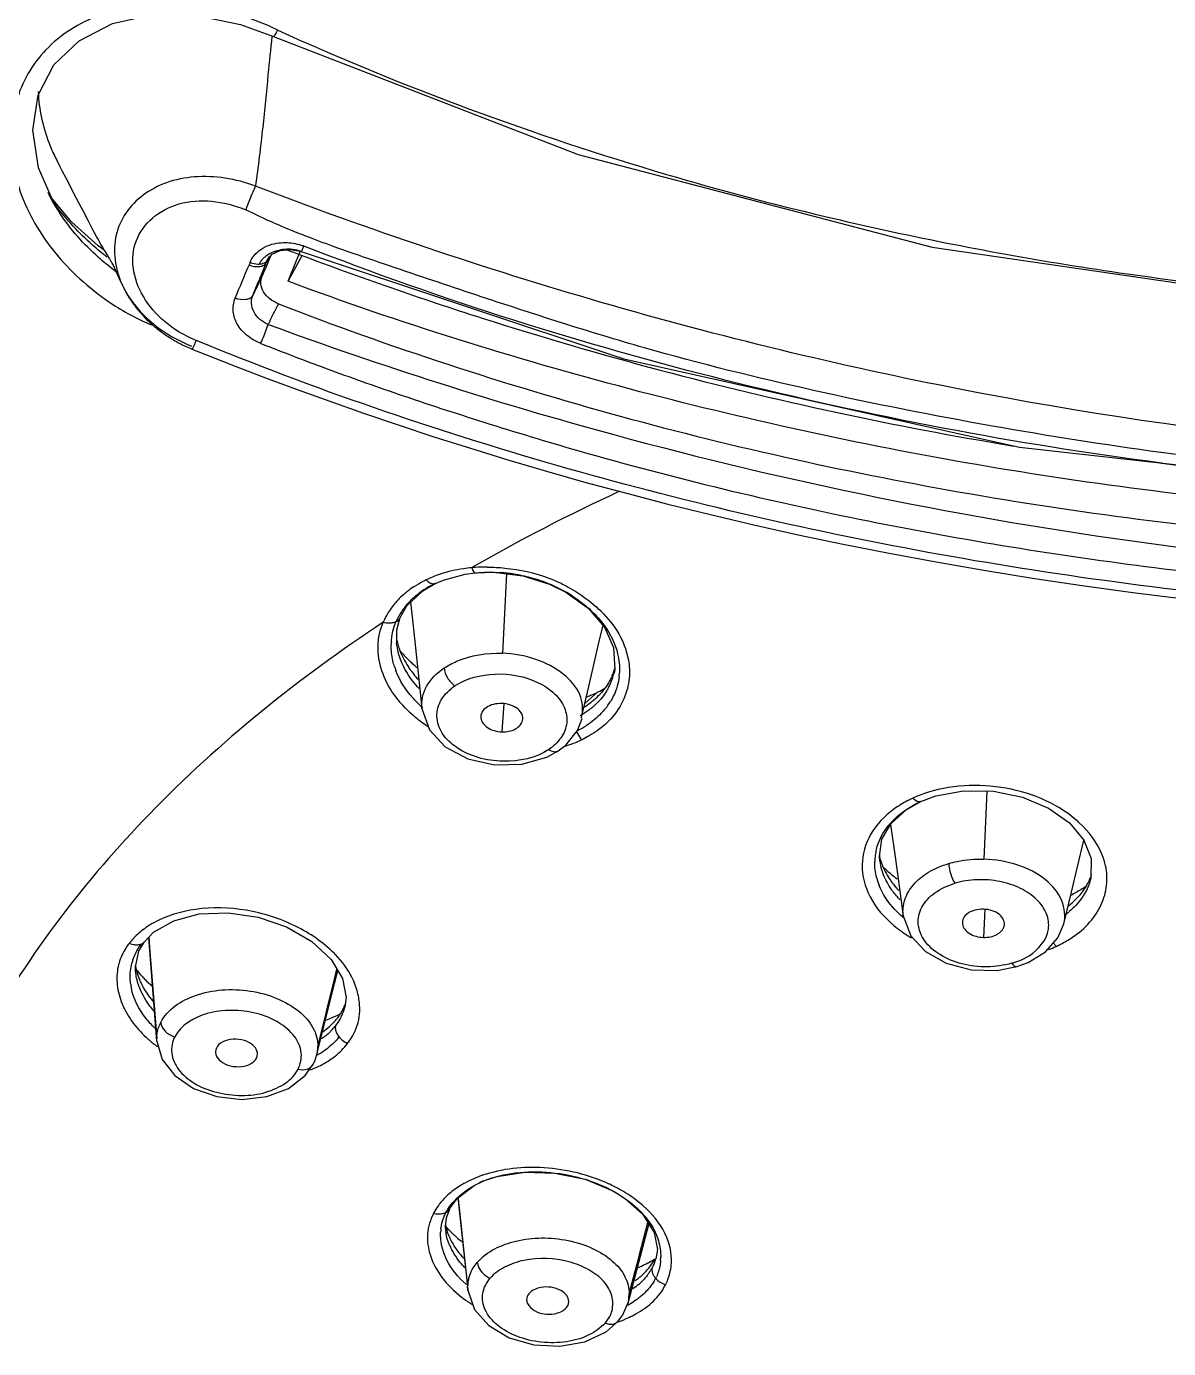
# Model space of a CAD drawing. Extents: x 0 to 1693, y 0 to 1240.
# Drawn here: x 761.15 to 782.82, y 610.95 to 636.05 of the extents above; entities that cross this region are included whole.
import ezdxf

# ---------------------------------------------------------------- set-up
doc = ezdxf.new("R2010")
doc.units = 0
doc.header["$LTSCALE"] = 40
doc.header["$MEASUREMENT"] = 0
doc.layers.add('DEF_LAYER_ASSEM_MEMBER', color=7, linetype='CONTINUOUS')

msp = doc.modelspace()

# ---------------------------------------------------------------- linework, layer by layer
at = {"layer": 'DEF_LAYER_ASSEM_MEMBER', "color": 7, "linetype": 'Continuous'}
for p, q in [((765.842, 635.853), (765.842, 635.854)), ((765.842, 635.853), (771.622, 633.613)), ((761.671, 633.627), (761.686, 633.594)), ((761.689, 632.657), (761.38, 633.36)), ((761.686, 633.594), (761.703, 633.559)), ((761.788, 633.388), (761.833, 633.299)), ((761.833, 633.299), (761.899, 633.17)), ((761.899, 633.17), (762.099, 632.786)), ((761.578, 632.86), (761.562, 632.892)), ((761.604, 632.81), (761.578, 632.86)), ((762.006, 632.34), (761.589, 632.839)), ((761.629, 632.763), (761.604, 632.81)), ((762.315, 632.367), (762.372, 632.256)), ((762.372, 632.256), (762.414, 632.177)), ((762.414, 632.177), (762.461, 632.091)), ((765.738, 631.638), (765.817, 631.725)), ((765.738, 631.637), (765.738, 631.638)), ((765.817, 631.725), (765.966, 631.793)), ((765.966, 631.793), (766.144, 631.815)), ((766.118, 631.21), (766.386, 631.7)), ((766.118, 631.21), (766.279, 631.602)), ((766.279, 631.602), (766.328, 631.722)), ((766.328, 631.722), (766.352, 631.778)), ((766.366, 631.772), (766.366, 631.772)), ((762.824, 631.456), (762.834, 631.435)), ((762.834, 631.435), (762.856, 631.391)), ((762.856, 631.391), (762.877, 631.345)), ((762.959, 631.165), (762.982, 631.116)), ((762.964, 631.155), (762.973, 631.135)), ((769.479, 625.65), (769.673, 625.676)), ((769.672, 625.676), (770.031, 625.686)), ((770.031, 625.686), (770.572, 625.618)), ((770.572, 625.618), (771.1, 625.453)), ((768.373, 625.051), (768.676, 625.337)), ((768.676, 625.337), (768.908, 625.471)), ((768.908, 625.471), (768.908, 625.471)), ((771.093, 625.455), (771.1, 625.453)), ((771.093, 625.455), (771.388, 625.311)), ((768.443, 625.117), (768.478, 624.784)), ((771.388, 625.311), (771.813, 625.005)), ((768.181, 624.593), (768.243, 624.828)), ((768.243, 624.827), (768.373, 625.051)), ((768.243, 624.827), (768.243, 624.828)), ((768.179, 624.342), (768.181, 624.593)), ((768.478, 624.784), (768.566, 623.957)), ((772.295, 624.256), (772.315, 623.84)), ((768.566, 623.957), (768.658, 623.099)), ((772.315, 623.84), (772.302, 623.773)), ((772.302, 623.774), (772.299, 623.759)), ((771.687, 622.928), (771.823, 623.518)), ((771.608, 622.684), (771.697, 622.913)), ((771.684, 622.916), (771.687, 622.928)), ((771.029, 622.18), (771.242, 622.297)), ((771.242, 622.297), (771.242, 622.297)), ((777.848, 621.181), (778.122, 621.336)), ((778.123, 621.336), (778.122, 621.336)), ((777.549, 620.899), (777.641, 620.244)), ((780.976, 619.593), (781.22, 620.601)), ((777.346, 620.203), (777.338, 620.291)), ((777.347, 620.203), (777.346, 620.208)), ((777.641, 620.244), (777.792, 619.163)), ((781.357, 620.257), (781.349, 619.877)), ((781.349, 619.877), (781.348, 619.874)), ((780.837, 619.014), (780.976, 619.593)), ((763.39, 618.675), (763.565, 618.853)), ((763.287, 618.502), (763.39, 618.674)), ((763.627, 616.785), (763.472, 618.758)), ((763.221, 618.189), (763.287, 618.502)), ((763.224, 618.116), (763.221, 618.189)), ((763.224, 618.116), (763.224, 618.126)), ((767, 617.878), (767.062, 618.124)), ((779.575, 618.131), (779.946, 618.202)), ((766.664, 616.532), (767, 617.878)), ((767.221, 617.615), (767.196, 617.433)), ((764.739, 616.584), (764.74, 616.57)), ((765.531, 616.504), (765.537, 616.545)), ((766.595, 616.348), (766.595, 616.348)), ((769.832, 614.137), (769.845, 614.142)), ((769.341, 613.813), (769.522, 612.13)), ((772.266, 613.952), (772.373, 613.891)), ((772.373, 613.891), (772.387, 613.883)), ((772.386, 613.882), (772.5, 613.808)), ((769.121, 613.435), (769.184, 613.606)), ((769.104, 613.264), (769.121, 613.435)), ((772.57, 611.815), (772.97, 613.334)), ((769.108, 613.202), (769.104, 613.264)), ((769.108, 613.202), (769.108, 613.202)), ((769.522, 612.13), (769.528, 612.069)), ((769.529, 612.06), (769.528, 612.069)), ((770.644, 611.882), (770.646, 611.863)), ((771.437, 611.803), (771.443, 611.845)), ((772.151, 611.271), (772.378, 611.471)), ((772.378, 611.471), (772.378, 611.471))]:
    msp.add_line(p, q, dxfattribs=at)
at = {"layer": 'DEF_LAYER_ASSEM_MEMBER', "color": 9, "linetype": 'Continuous'}
for p, q in [((765.731, 631.621), (765.74, 631.64)), ((765.731, 631.621), (765.738, 631.637)), ((765.748, 631.648), (765.764, 631.681)), ((766.367, 631.772), (766.366, 631.772)), ((765.397, 631.568), (765.376, 631.518)), ((769.615, 625.781), (769.603, 625.774)), ((769.672, 625.676), (769.673, 625.676)), ((770.264, 625.657), (770.185, 624.15)), ((768.908, 625.471), (768.897, 625.467)), ((771.749, 623.198), (771.878, 623.31)), ((771.878, 623.31), (771.997, 623.415)), ((770.209, 623.193), (770.173, 622.659)), ((778.122, 621.336), (778.119, 621.334)), ((779.376, 621.535), (779.321, 620.242)), ((779.341, 619.29), (779.312, 618.758)), ((763.475, 618.761), (763.481, 618.682)), ((763.481, 618.682), (763.49, 618.565)), ((763.49, 618.565), (763.625, 616.839)), ((766.979, 617.883), (767.045, 618.151)), ((766.887, 617.509), (766.979, 617.883)), ((766.783, 617.089), (766.832, 617.289)), ((766.832, 617.289), (766.868, 617.434)), ((766.868, 617.434), (766.887, 617.509)), ((767.198, 617.441), (767.196, 617.433)), ((766.684, 616.689), (766.783, 617.089)), ((763.627, 616.79), (763.625, 616.839)), ((769.345, 613.816), (769.354, 613.728)), ((769.183, 613.605), (769.184, 613.606)), ((769.354, 613.728), (769.365, 613.624)), ((769.365, 613.624), (769.525, 612.13)), ((772.788, 612.739), (772.947, 613.345)), ((772.947, 613.345), (772.952, 613.367)), ((772.705, 612.423), (772.784, 612.723)), ((772.784, 612.723), (772.788, 612.739)), ((773.103, 612.676), (773.097, 612.658)), ((772.592, 611.991), (772.705, 612.423)), ((769.528, 612.069), (769.525, 612.13)), ((772.574, 611.828), (772.592, 611.991))]:
    msp.add_line(p, q, dxfattribs=at)
at = {"layer": 'DEF_LAYER_ASSEM_MEMBER', "color": 7, "linetype": 'Continuous'}
for points in [[(761.38, 633.36), (761.271, 634.075), (761.372, 634.741), (761.675, 635.316), (762.154, 635.775), (762.783, 636.101), (763.528, 636.265), (764.352, 636.259), (765.215, 636.086), (765.842, 635.854)], [(761.658, 633.654), (761.659, 633.653), (761.671, 633.627)], [(771.622, 633.613), (778.342, 631.858), (785.5, 630.812)], [(761.703, 633.559), (761.711, 633.541), (761.72, 633.523), (761.788, 633.388)], [(761.696, 632.648), (761.677, 632.68), (761.654, 632.719), (761.629, 632.763)], [(761.702, 632.638), (761.705, 632.633), (761.696, 632.648)], [(762.099, 632.786), (762.226, 632.538), (762.315, 632.367)], [(762.625, 631.803), (762.512, 631.883), (762.006, 632.34)], [(762.461, 632.091), (762.485, 632.046), (762.511, 632), (762.538, 631.952), (762.566, 631.904), (762.594, 631.855), (762.622, 631.809), (762.648, 631.766), (762.712, 631.663)], [(762.712, 631.663), (762.724, 631.643), (762.733, 631.628), (762.74, 631.616), (762.748, 631.602), (762.757, 631.587), (762.766, 631.57), (762.776, 631.552), (762.786, 631.533), (762.796, 631.514), (762.805, 631.495), (762.815, 631.476), (762.824, 631.456)], [(766.144, 631.815), (766.322, 631.788), (766.366, 631.772)], [(766.366, 631.773), (772.486, 629.736), (779.996, 628.06), (788.266, 627.14)], [(762.877, 631.345), (762.94, 631.208), (762.959, 631.165)], [(762.979, 631.122), (762.986, 631.108), (762.992, 631.094), (763, 631.079), (763.007, 631.064), (763.015, 631.049), (763.023, 631.034), (763.031, 631.019), (763.039, 631.004), (763.048, 630.988), (763.057, 630.972)], [(763.057, 630.972), (763.066, 630.955), (763.076, 630.939), (763.087, 630.922), (763.097, 630.904), (763.108, 630.887), (763.12, 630.869), (763.132, 630.851), (763.145, 630.832)], [(763.145, 630.832), (763.158, 630.813), (763.171, 630.794), (763.185, 630.774), (763.2, 630.755), (763.215, 630.735), (763.23, 630.715), (763.246, 630.695), (763.262, 630.676), (763.278, 630.656), (763.295, 630.636), (763.312, 630.616), (763.329, 630.597), (763.347, 630.577), (763.365, 630.558), (763.383, 630.538), (763.402, 630.519), (763.421, 630.5), (763.44, 630.481), (763.46, 630.462), (763.48, 630.443), (763.5, 630.424), (763.52, 630.406), (763.541, 630.387), (763.562, 630.369), (763.584, 630.351), (763.605, 630.333), (763.627, 630.315), (763.65, 630.297), (763.672, 630.279), (763.695, 630.262), (763.719, 630.244), (763.742, 630.227), (763.766, 630.21), (763.791, 630.193), (763.815, 630.177), (763.84, 630.16), (763.865, 630.144), (763.891, 630.128), (763.917, 630.112), (763.943, 630.096), (763.97, 630.081), (763.997, 630.065)], [(763.997, 630.065), (764.024, 630.05), (764.052, 630.035), (764.08, 630.021)], [(764.08, 630.021), (764.109, 630.006), (764.138, 629.992), (764.167, 629.978), (764.196, 629.965), (764.226, 629.952), (764.257, 629.939), (764.287, 629.926), (764.294, 629.923)], [(764.294, 629.923), (764.571, 629.813), (765.116, 629.599), (765.689, 629.379), (766.287, 629.157), (766.907, 628.932), (767.548, 628.707), (768.207, 628.483), (768.883, 628.26), (769.577, 628.04), (770.29, 627.821), (771.021, 627.606), (771.77, 627.393), (772.539, 627.185), (773.326, 626.98), (774.131, 626.781), (774.953, 626.587), (775.794, 626.4), (776.651, 626.22), (777.525, 626.047), (778.415, 625.882), (779.321, 625.724), (780.244, 625.575), (781.185, 625.435), (782.145, 625.304), (783.123, 625.182)], [(768.908, 625.471), (769.085, 625.546), (769.479, 625.65)], [(771.813, 625.005), (772.124, 624.646), (772.295, 624.256)], [(771.823, 623.518), (772.017, 624.349), (772.096, 624.684)], [(768.658, 623.099), (768.802, 622.695), (769.101, 622.376), (769.529, 622.146), (770.032, 622.031), (770.551, 622.043), (771.029, 622.18)], [(771.242, 622.297), (771.386, 622.408), (771.608, 622.684)], [(778.123, 621.336), (778.407, 621.442), (778.935, 621.541), (779.502, 621.533), (780.056, 621.418), (780.549, 621.209), (780.944, 620.93), (781.219, 620.602), (781.357, 620.257)], [(777.338, 620.291), (777.387, 620.619), (777.56, 620.919), (777.848, 621.181)], [(763.565, 618.853), (763.947, 619.073), (764.433, 619.202), (764.982, 619.225), (765.548, 619.141), (766.088, 618.955), (766.568, 618.677), (766.932, 618.34), (767.151, 617.975), (767.221, 617.615)], [(777.792, 619.163), (777.934, 618.787), (778.213, 618.487), (778.605, 618.265), (779.077, 618.142), (779.575, 618.131)], [(779.946, 618.202), (780.158, 618.28), (780.49, 618.483), (780.725, 618.75), (780.837, 619.015)], [(763.627, 616.785), (763.728, 616.442), (763.969, 616.133), (764.324, 615.892), (764.763, 615.738), (765.242, 615.683), (765.716, 615.737), (766.128, 615.892)], [(766.128, 615.892), (766.444, 616.134), (766.595, 616.348)], [(766.595, 616.348), (766.624, 616.409), (766.664, 616.532)], [(769.845, 614.142), (770.084, 614.222), (770.608, 614.302), (771.181, 614.284), (771.753, 614.166), (772.266, 613.952)], [(769.183, 613.605), (769.323, 613.799), (769.649, 614.046), (769.833, 614.136)], [(772.5, 613.808), (772.852, 613.498), (773.065, 613.153), (773.125, 612.835), (773.097, 612.658)], [(769.529, 612.06), (769.653, 611.696), (769.924, 611.389), (770.311, 611.159), (770.778, 611.024), (771.275, 610.997), (771.75, 611.082), (772.151, 611.271)], [(772.378, 611.471), (772.467, 611.591), (772.571, 611.828)]]:
    msp.add_lwpolyline(points, dxfattribs=at)
at = {"layer": 'DEF_LAYER_ASSEM_MEMBER', "color": 9, "linetype": 'Continuous'}
for centre, radius, start, end in [((763.268, 630.484), 6.1, 64.2245, 64.4635), ((765.373, 635.404), 4.583, 215.1822, 216.638), ((765.452, 635.462), 4.68, 216.6339, 216.9126), ((766.07, 630.957), 0.984, 69.266, 70.4423), ((765.98, 631.302), 0.478, 129.6866, 136.1956), ((766.002, 631.276), 0.512, 127.8006, 129.736), ((748.773, 639.992), 18.914, 333.5592, 333.8251), ((517.26, 734.695), 268.714, 337.2748, 337.42048), ((656.997, 676.622), 117.678, 337.3583, 337.49018), ((683.237, 665.677), 89.247, 337.09463, 337.35786), ((765.39, 634.73), 4.736, 235.6373, 236.0973), ((765.295, 634.582), 4.56, 236.0607, 247.1407), ((765.29, 632.338), 2.432, 247.2252, 247.7887), ((792.457, 702.24), 75.119, 262.53274, 263.15317), ((787.586, 594.43), 36.137, 114.8408, 119.8233), ((769.713, 623.505), 2.258, 112.2739, 115.6134), ((769.75, 623.412), 2.359, 108.4143, 112.2671), ((769.874, 622.293), 3.491, 93.3667, 94.4482), ((769.877, 622.233), 3.551, 89.6926, 93.3596), ((769.499, 623.886), 1.821, 123.0815, 127.8302), ((769.578, 623.99), 1.625, 124.703, 127.4594), ((769.653, 623.878), 1.76, 117.8694, 124.6445), ((769.721, 623.753), 1.902, 115.693, 117.9241), ((769.181, 624.21), 1.363, 147.204, 157.2121), ((769.218, 624.186), 1.408, 141.8993, 147.1939), ((769.275, 624.272), 1.208, 151.7061, 156.9836), ((769.331, 624.24), 1.271, 141.6463, 151.64), ((770.286, 623.151), 2.521, 45.4127, 48.2378), ((769.304, 624.293), 1.229, 176.7099, 178.8609), ((769.484, 624.319), 1.412, 197.3247, 200.5277), ((770.154, 624.807), 2.248, 227.6106, 228.7532), ((770.213, 624.965), 2.633, 229.0233, 230.46), ((770.253, 625.014), 2.696, 230.4716, 236.637), ((770.509, 623.155), 0.998, 303.7063, 310.3415), ((779.019, 619.091), 2.534, 111.6793, 114.3662), ((778.618, 619.978), 1.427, 136.2021, 140.1693), ((779.692, 619.374), 2.122, 47.3096, 49.4093), ((778.292, 620.177), 1.043, 172.3054, 178.799), ((778.274, 620.179), 1.025, 165.9392, 172.2869), ((778.442, 620.359), 1.106, 188.1246, 193.5402), ((778.496, 620.209), 1.251, 195.0558, 201.7745), ((779.046, 620.632), 1.953, 229.3917, 230.2043), ((779.937, 620.443), 1.561, 307.7316, 310.0727), ((764.21, 617.774), 1.409, 132.5178, 141.9036), ((779.112, 620.786), 2.346, 230.3364, 234.6612), ((779.245, 620.974), 2.576, 234.6717, 239.7461), ((779.632, 620.934), 2.576, 290.7804, 294.3391), ((764.111, 618.02), 0.989, 161.6167, 165.4598), ((765.499, 616.95), 2.12, 44.3294, 45.0427), ((763.898, 617.989), 1.028, 164.0895, 165.742), ((779.481, 619.58), 1.364, 285.6908, 288.3897), ((764.233, 618.016), 1.112, 187.4487, 191.3574), ((766.282, 617.671), 0.944, 334.3762, 345.3905), ((765.112, 618.579), 2.168, 225.3079, 226.0215), ((764.335, 616.819), 0.713, 152.846, 161.5225), ((766.152, 617.761), 1.102, 316.695, 322.2725), ((766.231, 617.7), 1.003, 322.2631, 330.5056), ((766.267, 617.678), 0.961, 330.5642, 334.3725), ((765.073, 618.637), 2.423, 227.1658, 231.9312), ((765.189, 618.782), 2.608, 231.8914, 233.487), ((765.889, 617.928), 1.608, 299.214, 302.9962), ((765.836, 618.103), 1.988, 293.6549, 297.7386), ((765.744, 618.311), 2.215, 291.0107, 293.6831), ((770.466, 612.271), 2.076, 113.4408, 118.5654), ((770.556, 612.064), 2.303, 109.2892, 113.4499), ((770.599, 611.946), 2.428, 109.0074, 109.3232), ((770.954, 611.355), 2.997, 60.6256, 65.2548), ((770.999, 611.436), 2.904, 60.2945, 60.6052), ((769.866, 613.015), 1.11, 145.0209, 152.8721), ((769.939, 612.964), 1.199, 140.2865, 145.0445), ((769.96, 613.096), 0.954, 152.6886, 153.5483), ((768.984, 613.855), 0.35, 252.2267, 266.3614), ((769.922, 613.115), 0.911, 173.0565, 176.9936), ((772.237, 612.909), 0.896, 332.4369, 341.3646), ((772.265, 612.899), 0.867, 341.4178, 343.8754), ((770.166, 612.128), 0.641, 165.4373, 179.8233), ((772.106, 612.988), 1.049, 321.7551, 325.3529), ((772.172, 612.943), 0.97, 325.3208, 332.4204), ((772.227, 612.733), 0.974, 329.0235, 332.6765), ((772.337, 612.637), 1.055, 332.4743, 333.4277), ((770.95, 613.907), 2.505, 232.058, 236.4465), ((771.042, 614.043), 2.67, 236.4138, 237.7047), ((771.539, 613.743), 2.435, 290.4279, 295.3567), ((771.655, 613.5), 2.166, 295.3519, 299.4001)]:
    msp.add_arc(centre, radius, start, end, dxfattribs=at)
at = {"layer": 'DEF_LAYER_ASSEM_MEMBER', "color": 7, "linetype": 'Continuous'}
for centre, radius, start, end in [((764.816, 634.497), 3.629, 210.4675, 213.3686), ((803.638, 615.647), 41.113, 157.0336, 157.3144), ((758.75, 634.508), 7.554, 337.2498, 337.528), ((794.997, 708.126), 81.609, 249.25737, 249.44508), ((765.709, 635.266), 4.812, 233.0726, 233.9959), ((779.736, 625.637), 15.207, 157.3124, 158.0966), ((771.95, 628.98), 6.756, 157.3006, 157.4619), ((769.92, 622.634), 3.055, 80.9693, 85.726), ((769.913, 622.584), 3.105, 74.9408, 80.9848), ((769.952, 622.721), 2.963, 67.3555, 74.9875), ((770.037, 622.928), 2.74, 57.5441, 67.1674), ((770.365, 623.365), 2.191, 43.4801, 48.3617), ((769.478, 624.688), 1.331, 192.701, 194.7349), ((770.136, 625.821), 2.495, 221.1904, 227.0102), ((770.27, 625.96), 2.689, 226.9496, 227.9395), ((770.329, 626.027), 2.778, 227.9475, 230.6342), ((771.222, 624.185), 1.144, 335.5941, 343.6298), ((771.218, 624.02), 1.111, 332.0643, 346.4215), ((771.242, 623.838), 1.165, 353.6354, 356.4145), ((771.229, 623.839), 1.178, 356.4108, 357.085), ((770.92, 625.631), 2.464, 290.561, 293.0117), ((770.972, 625.509), 2.332, 293.0054, 296.0661), ((771.004, 624.344), 1.416, 310.2417, 316.8761), ((771.015, 625.422), 2.234, 296.0628, 299.928), ((770.913, 624.457), 1.561, 302.1243, 307.375), ((770.956, 624.4), 1.49, 307.3976, 310.2732), ((771.127, 623.92), 1.303, 320.8142, 328.1378), ((770.808, 624.447), 1.71, 299.7684, 302.1868), ((770.791, 624.316), 1.827, 296.7319, 298.9205), ((770.819, 624.265), 1.768, 298.9151, 302.1115), ((770.843, 624.227), 1.723, 302.1217, 302.9775), ((778.486, 620.559), 1.176, 192.3057, 197.1307), ((778.944, 621.629), 2.169, 225.6113, 227.1326), ((779.039, 621.732), 2.31, 227.1628, 231.5118), ((779.142, 621.861), 2.475, 231.4879, 233.7047), ((779.846, 621.865), 2.567, 296.06, 296.8079), ((780.005, 620.535), 1.495, 308.1355, 314.9138), ((764.374, 618.414), 1.17, 189.0359, 194.4089), ((764.467, 618.439), 1.265, 194.4436, 202.3173), ((764.965, 619.493), 2.19, 218.2745, 222.3002), ((764.564, 618.478), 1.37, 202.2933, 206.7542), ((765.071, 619.588), 2.332, 222.2827, 224.6174), ((765.172, 619.689), 2.475, 224.6319, 228.3668), ((766.088, 619.228), 2.175, 293.5139, 298.7462), ((766.314, 617.825), 0.951, 335.9781, 341.0684), ((766.036, 618.058), 1.318, 304.1477, 310.8032), ((766.008, 619.409), 2.373, 290.4355, 293.5442), ((766.124, 617.954), 1.182, 310.846, 316.0269), ((766.193, 617.888), 1.086, 316.0201, 322.9174), ((770.551, 612.413), 1.867, 112.6435, 115.3682), ((770.636, 614.602), 2.025, 220.4407, 222.2173), ((770.145, 613.513), 1.065, 191.4141, 199.0982), ((770.952, 614.929), 2.48, 228.5788, 232.1371), ((771.836, 614.73), 2.421, 292.51, 294.0455), ((771.883, 614.626), 2.306, 294.0308, 297.3548), ((772.091, 613.176), 1.114, 317.3776, 324.1998), ((771.926, 614.542), 2.212, 297.3733, 298.0166), ((771.972, 614.457), 2.115, 297.9947, 301.5513), ((772.176, 613.115), 1.009, 324.1968, 332.738), ((772.214, 612.697), 0.974, 355.6289, 356.2759), ((772.202, 612.698), 0.986, 356.2784, 358.1665), ((772.188, 612.699), 1, 358.1646, 359.2532), ((772.029, 613.233), 1.198, 314.6128, 317.4202), ((772.38, 612.654), 0.802, 332.695, 335.0867)]:
    msp.add_arc(centre, radius, start, end, dxfattribs=at)
for points, start_tangent, end_tangent in [([(792.69, 649.503), (785.624, 649.229), (778.398, 648.296), (774.624, 647.542), (770.782, 646.582), (766.936, 645.403), (763.149, 643.995), (755.983, 640.491), (749.678, 636.16), (744.574, 631.118), (740.896, 625.482)], (-0.999998, 0.001796), (-0.441062, -0.897477)), ([(765.498, 633.015), (764.919, 633.167), (764.341, 633.189), (763.81, 633.079), (763.367, 632.844), (763.04, 632.505), (762.857, 632.091), (762.962, 631.159)], (-0.934065, 0.357102), (0.407799, -0.913072)), ([(762.818, 631.419), (762.519, 631.663), (761.786, 632.501)], (-0.799398, 0.600802), (-0.549889, 0.835238)), ([(766.344, 631.713), (769.799, 630.51), (773.175, 629.525), (779.884, 628.083)], (0.936337, -0.351104), (0.986571, -0.163333)), ([(762.982, 631.116), (763.2, 630.768), (764.287, 629.981)], (0.432593, -0.90159), (0.931974, -0.362525)), ([(765.935, 630.784), (765.651, 631.009), (765.602, 631.162), (765.627, 631.31)], (-0.930576, 0.366099), (0.372288, 0.928117)), ([(792.69, 626.597), (785.92, 626.877), (779.181, 627.73), (772.591, 629.168), (766.118, 631.21)], (-1, -0.000347), (-0.936581, 0.350452)), ([(765.935, 630.784), (769.147, 629.634), (772.416, 628.651), (775.73, 627.832), (779.082, 627.173), (785.86, 626.315), (792.69, 626.042)], (0.930576, -0.366099), (1, 0)), ([(739.785, 626.233), (737.82, 621.015), (737.178, 615.604), (737.382, 612.863), (737.951, 610.119), (738.896, 607.387), (740.229, 604.683), (741.944, 602.025), (744.009, 599.439), (749.045, 594.591), (755.055, 590.349), (761.755, 586.926)], (-0.455005, -0.890489), (0.920871, -0.389868)), ([(769.676, 625.676), (769.792, 625.685), (770.148, 625.68)], (0.995396, 0.095851), (0.997239, -0.074258)), ([(771.507, 625.239), (771.59, 625.184), (771.821, 625.003)], (0.84307, -0.537803), (0.746923, -0.664911)), ([(771.955, 624.873), (772.305, 624.343), (772.405, 623.779)], (0.687603, -0.726087), (-0.050859, -0.998706)), ([(768.191, 624.35), (768.223, 624.245), (768.371, 623.936)], (0.254261, -0.967136), (0.52359, -0.85197)), ([(768.371, 623.936), (768.418, 623.863), (768.583, 623.655)], (0.52359, -0.85197), (0.674455, -0.738316)), ([(772.264, 623.713), (772.219, 623.624), (772.037, 623.377)], (-0.412999, -0.910732), (-0.683013, -0.730406)), ([(772.4, 623.709), (772.295, 623.345), (772.233, 623.232)], (-0.110931, -0.993828), (-0.527045, -0.849838)), ([(772.2, 623.499), (772.147, 623.409), (771.937, 623.164)], (-0.468243, -0.8836), (-0.738797, -0.673928)), ([(770.173, 623.196), (770.014, 623.178), (769.881, 623.12), (769.797, 623.029), (769.775, 622.921)], (-0.999479, 0.032269), (0.105344, -0.994436)), ([(770.568, 622.874), (770.557, 622.989), (770.476, 623.092), (770.34, 623.166), (770.173, 623.196)], (0.220867, 0.975304), (-0.999479, 0.032269)), ([(771.937, 623.164), (771.886, 623.12), (771.719, 622.999)], (-0.738797, -0.673928), (-0.846244, -0.532796)), ([(772.136, 623.097), (772.06, 623.01), (771.781, 622.781)], (-0.631178, -0.775638), (-0.838877, -0.544322)), ([(769.775, 622.921), (769.901, 622.74), (770.027, 622.682), (770.173, 622.659)], (0.105344, -0.994436), (0.999479, -0.032269)), ([(770.173, 622.659), (770.434, 622.715), (770.568, 622.874)], (0.999479, -0.032269), (0.220867, 0.975304)), ([(777.363, 620.212), (777.397, 620.117), (777.548, 619.84)], (0.294321, -0.955707), (0.572779, -0.81971)), ([(777.548, 619.84), (777.664, 619.692), (777.708, 619.645)], (0.572779, -0.81971), (0.690707, -0.723135)), ([(781.362, 619.951), (781.27, 619.747)], (-0.316859, -0.948473), (-0.49942, -0.86636)), ([(781.28, 619.737), (781.214, 619.694), (781.004, 619.574)], (-0.821241, -0.570582), (-0.892513, -0.451021)), ([(781.27, 619.747), (781.226, 619.676), (781.06, 619.476)], (-0.49942, -0.86636), (-0.707597, -0.706616)), ([(779.312, 619.292), (779.15, 619.274), (779.016, 619.213), (778.933, 619.12), (778.914, 619.011)], (-0.999642, 0.026744), (0.138292, -0.990391)), ([(779.706, 618.973), (779.696, 619.087), (779.616, 619.19), (779.479, 619.263), (779.312, 619.292)], (0.232954, 0.972488), (-0.999642, 0.026744)), ([(778.914, 619.011), (779.043, 618.835), (779.312, 618.758)], (0.138292, -0.990391), (0.999642, -0.026744)), ([(779.312, 618.758), (779.571, 618.815), (779.706, 618.973)], (0.999642, -0.026744), (0.232954, 0.972488)), ([(763.34, 617.861), (763.387, 617.775), (763.568, 617.525)], (0.449734, -0.893163), (0.655171, -0.755481)), ([(767.06, 617.233), (767.182, 617.438)], (0.606817, 0.794842), (0.406958, 0.913447)), ([(765.387, 616.756), (765.183, 616.822), (764.966, 616.808), (764.8, 616.72), (764.739, 616.584)], (-0.868677, 0.495379), (-0.002917, -0.999996)), ([(764.739, 616.57), (764.808, 616.433), (764.973, 616.335), (765.185, 616.303), (765.384, 616.347)], (0.080278, -0.996773), (0.907279, 0.420529)), ([(765.537, 616.545), (765.498, 616.66), (765.387, 616.756)], (0.002917, 0.999996), (-0.868677, 0.495379)), ([(765.384, 616.347), (765.438, 616.378), (765.532, 616.504)], (0.907279, 0.420529), (0.243783, 0.96983)), ([(769.845, 614.142), (770.429, 614.288), (771.102, 614.294), (771.777, 614.159), (772.373, 613.891)], (0.925578, 0.378558), (0.855651, -0.517553)), ([(769.162, 613.618), (769.267, 613.751), (769.751, 614.1)], (0.550627, 0.834752), (0.903497, 0.428594)), ([(772.387, 613.883), (772.739, 613.618), (772.997, 613.318), (773.145, 613), (773.188, 612.686)], (0.852495, -0.522735), (-0.01305, -0.999915)), ([(769.113, 613.534), (769.162, 613.618)], (0.458819, 0.88853), (0.550627, 0.834752)), ([(769.311, 613.069), (769.265, 613.111), (769.136, 613.242)], (-0.749605, 0.661885), (-0.671865, 0.740674)), ([(769.139, 613.164), (769.224, 612.973)], (0.326102, -0.945335), (0.480614, -0.876932)), ([(769.224, 612.973), (769.272, 612.892), (769.453, 612.663)], (0.480614, -0.876932), (0.689874, -0.723929)), ([(773.185, 612.623), (773.176, 612.541), (773.107, 612.316)], (-0.076221, -0.997091), (-0.421321, -0.906912)), ([(772.701, 612.239), (772.87, 612.38)], (0.81762, 0.575758), (0.71174, 0.702443)), ([(770.797, 612.077), (770.685, 611.992), (770.644, 611.882)], (-0.908284, -0.418354), (-0.001702, -0.999999)), ([(771.293, 612.054), (770.914, 612.113), (770.797, 612.077)], (-0.872849, 0.48799), (-0.908284, -0.418354)), ([(771.443, 611.845), (771.404, 611.959), (771.293, 612.054)], (0.001702, 0.999999), (-0.872849, 0.48799)), ([(770.645, 611.863), (770.66, 611.81), (770.794, 611.673)], (0.108922, -0.99405), (0.872849, -0.48799)), ([(771.29, 611.65), (771.343, 611.68), (771.437, 611.803)], (0.908284, 0.418354), (0.25754, 0.966268)), ([(770.794, 611.673), (771.173, 611.614), (771.29, 611.65)], (0.872849, -0.48799), (0.908284, 0.418354))]:
    msp.add_spline(points, degree=3, dxfattribs=dict(at, start_tangent=start_tangent, end_tangent=end_tangent))
at = {"layer": 'DEF_LAYER_ASSEM_MEMBER', "color": 9, "linetype": 'Continuous'}
for points, start_tangent, end_tangent in [([(765.897, 635.989), (765.248, 636.249), (764.547, 636.421), (763.165, 636.435), (761.989, 635.983), (761.523, 635.602), (761.18, 635.145), (760.866, 634.074), (761.036, 632.905), (761.686, 631.767), (762.717, 630.82)], (-0.902313, 0.431082), (0.825483, -0.564427)), ([(765.809, 635.857), (765.736, 635.131), (765.636, 634.133), (765.498, 633.015)], (-0.099975, -0.99499), (-0.138565, -0.990353)), ([(765.92, 635.978), (765.891, 635.926), (765.867, 635.887), (765.851, 635.862), (765.842, 635.853)], (-0.489686, -0.871899), (-0.989109, 0.147184)), ([(765.92, 635.978), (773.3, 633.239)], (0.910099, -0.414392), (0.959302, -0.282382)), ([(761.728, 633.507), (761.589, 633.824), (761.382, 634.813)], (-0.446211, 0.894928), (-0.039925, 0.999203)), ([(773.3, 633.239), (776.307, 632.44), (780.885, 631.528), (785.518, 630.939)], (0.958744, -0.284271), (0.995436, -0.095436)), ([(765.498, 633.015), (765.449, 632.902), (765.317, 632.568)], (-0.398018, -0.917378), (-0.312317, -0.949978)), ([(792.69, 627.796), (778.889, 629.156), (772.061, 630.809), (765.498, 633.015)], (-1, 0), (-0.934067, 0.357098)), ([(762.678, 631.669), (762.407, 631.896), (761.709, 632.651)], (-0.786819, 0.617184), (-0.600594, 0.799554)), ([(764.348, 630.096), (763.782, 630.44), (763.372, 630.918), (763.181, 631.458), (763.238, 631.981), (763.546, 632.41), (764.047, 632.677), (764.663, 632.728), (765.317, 632.568)], (-0.92203, 0.387118), (0.927409, -0.37405)), ([(766.475, 632.058), (766.163, 632.182), (765.317, 632.568)], (-0.932808, 0.360374), (-0.887746, 0.460334)), ([(765.397, 631.568), (765.6, 631.815), (765.945, 631.938)], (0.346594, 0.938015), (0.993457, 0.114205)), ([(765.945, 631.938), (766.102, 631.943)], (0.993457, 0.114205), (0.998779, -0.049409)), ([(766.102, 631.943), (766.399, 631.885)], (0.998779, -0.049409), (0.942295, -0.334783)), ([(766.367, 631.773), (766.374, 631.78), (766.385, 631.801), (766.399, 631.834), (766.418, 631.878)], (0.999105, 0.042308), (0.391171, 0.920318)), ([(782.695, 627.758), (774.43, 629.329), (766.418, 631.878)], (-0.991519, 0.129965), (-0.930949, 0.36515)), ([(792.69, 627.31), (789.572, 627.375), (787.761, 627.469), (785.94, 627.603), (784.255, 627.767), (782.679, 627.961), (779.482, 628.461), (776.085, 629.139), (772.879, 629.946), (771.306, 630.421), (769.683, 630.95), (768.044, 631.501), (766.475, 632.058)], (-0.999973, 0.007335), (-0.932808, 0.360374)), ([(765.635, 631.632), (765.566, 631.537)], (-0.691443, -0.722431), (-0.458895, -0.888491)), ([(765.566, 631.537), (765.669, 631.562), (765.731, 631.621)], (0.999276, 0.038046), (0.452062, 0.891987)), ([(765.906, 631.787), (765.846, 631.767), (765.688, 631.68)], (-0.961087, -0.276245), (-0.790094, -0.612986)), ([(766.203, 631.813), (765.906, 631.787)], (-0.993241, 0.116071), (-0.961087, -0.276245)), ([(766.367, 631.772), (766.203, 631.813)], (-0.931831, 0.362893), (-0.993241, 0.116071)), ([(765.376, 631.518), (765.577, 631.49), (765.659, 631.516), (765.709, 631.57)], (0.932656, -0.360768), (0.44548, 0.895292)), ([(765.397, 631.568), (765.44, 631.554), (765.566, 631.537)], (0.932663, -0.360748), (0.999276, 0.038046)), ([(765.627, 631.31), (765.581, 631.217), (765.446, 630.941)], (-0.437657, -0.899142), (-0.444885, -0.895588)), ([(765.6, 630.03), (765.327, 630.19), (765.152, 630.397), (765.077, 630.634), (765.113, 630.887)], (-0.924299, 0.381668), (0.333855, 0.942624)), ([(765.446, 630.941), (765.396, 630.887), (765.314, 630.861), (765.113, 630.887)], (-0.444885, -0.895588), (-0.932559, 0.361017)), ([(765.742, 630.391), (765.579, 630.487), (765.471, 630.626), (765.422, 630.785), (765.446, 630.941)], (-0.938614, 0.344968), (0.389346, 0.921092)), ([(765.935, 630.784), (765.742, 630.391)], (-0.440601, -0.897703), (-0.3824, -0.923997)), ([(765.6, 630.03), (765.635, 630.114), (765.742, 630.391)], (0.403934, 0.914788), (0.3824, 0.923997)), ([(765.742, 630.391), (772.297, 628.3), (792.69, 625.537)], (0.938614, -0.344968), (1, -0.000008)), ([(764.371, 630.087), (764.328, 629.987), (764.303, 629.932)], (-0.402926, -0.915233), (-0.483497, -0.875346)), ([(792.69, 624.779), (789.075, 624.858), (785.453, 625.097), (781.841, 625.497), (778.258, 626.065), (771.215, 627.715), (764.371, 630.087)], (-0.999995, -0.003273), (-0.924566, 0.381022)), ([(764.303, 629.932), (764.3, 629.928), (764.294, 629.923)], (-0.483497, -0.875346), (-0.927342, 0.374214)), ([(765.6, 630.03), (766.842, 629.555), (768.207, 629.07), (769.833, 628.536), (771.635, 627.992), (777.13, 626.661), (782.56, 625.777), (785.387, 625.473), (788.253, 625.271), (790.716, 625.171), (792.69, 625.148)], (0.93001, -0.367533), (0.999999, -0.001038)), ([(769.603, 625.774), (769.447, 625.755), (769.005, 625.65)], (-0.995378, -0.096035), (-0.94871, -0.316148)), ([(769.603, 625.774), (769.636, 625.702), (769.672, 625.676)], (0.313278, -0.949662), (0.999336, 0.036433)), ([(769.896, 625.784), (770.233, 625.767), (771.063, 625.577)], (0.999986, -0.005246), (0.934469, -0.356045)), ([(771.063, 625.577), (771.138, 625.548), (771.348, 625.451)], (0.934469, -0.356045), (0.890311, -0.455353)), ([(768.382, 625.324), (768.306, 625.261), (768.11, 625.055)], (-0.789422, -0.613851), (-0.616835, -0.787093)), ([(768.736, 625.541), (768.676, 625.511), (768.505, 625.411)], (-0.900265, -0.435343), (-0.837549, -0.546362)), ([(768.791, 625.494), (768.736, 625.541)], (-0.834568, 0.550904), (-0.68667, 0.726969)), ([(768.897, 625.467), (768.873, 625.464), (768.791, 625.494)], (-0.962565, -0.271051), (-0.834568, 0.550904)), ([(771.348, 625.451), (771.521, 625.355), (771.965, 625.032)], (0.890311, -0.455353), (0.745753, -0.666222)), ([(768.334, 625.029), (768.391, 625.096), (768.59, 625.28)], (0.619738, 0.784809), (0.793677, 0.608339)), ([(768.164, 624.744), (768.243, 624.827)], (0.898682, 0.438601), (0.387247, 0.921976)), ([(772.055, 624.947), (772.391, 624.52), (772.566, 624.062)], (0.712006, -0.702173), (0.209704, -0.977765)), ([(767.924, 624.738), (763.48, 621.092), (760.367, 616.936), (759.357, 614.724), (758.728, 612.458), (758.486, 610.162), (758.635, 607.863), (759.173, 605.588), (760.094, 603.361), (763.039, 599.156), (767.335, 595.439), (772.787, 592.382)], (-0.8344, -0.551159), (0.911837, -0.410553)), ([(768.486, 622.977), (768.122, 623.375), (767.898, 623.819), (767.825, 624.291), (767.924, 624.738)], (-0.754956, 0.655776), (0.400123, 0.916461)), ([(768.093, 624.724), (768.052, 624.72), (767.924, 624.738)], (-0.990093, -0.140415), (-0.952352, 0.305002)), ([(768.077, 624.363), (768.086, 624.462), (768.164, 624.744)], (0.057441, 0.998349), (0.390794, 0.920478)), ([(768.164, 624.744), (768.093, 624.724)], (-0.898682, -0.438601), (-0.990093, -0.140415)), ([(768.136, 623.898), (768.107, 624.003), (768.075, 624.317)], (-0.297696, 0.954661), (0.019926, 0.999801)), ([(768.231, 624.091), (768.176, 624.342)], (-0.307137, 0.951665), (-0.110601, 0.993865)), ([(768.602, 623.48), (768.48, 623.624), (768.231, 624.091)], (-0.682761, 0.730641), (-0.307137, 0.951665)), ([(769.081, 623.87), (769.316, 623.997), (770.185, 624.15)], (0.832114, 0.554605), (0.999479, -0.032269)), ([(771.687, 622.928), (771.704, 623.147), (771.653, 623.364), (771.338, 623.755), (770.817, 624.032), (770.185, 624.15)], (0.222481, 0.974937), (-0.999551, 0.029971)), ([(768.638, 623.147), (768.483, 623.303), (768.161, 623.823)], (-0.738559, 0.674189), (-0.350582, 0.936532)), ([(768.658, 623.099), (768.745, 623.519), (769.081, 623.87)], (-0.105943, 0.994372), (0.832114, 0.554605)), ([(769.081, 623.87), (769.144, 623.683), (769.284, 623.53)], (0.056035, -0.998429), (0.827828, -0.560982)), ([(772.566, 624.062), (772.593, 623.723), (772.51, 623.338), (772.279, 622.949), (771.871, 622.606)], (0.209704, -0.977765), (-0.852289, -0.523071)), ([(769.284, 623.53), (770.044, 623.755), (770.864, 623.591), (771.173, 623.381), (771.36, 623.115), (771.404, 622.827), (771.298, 622.551)], (0.834709, 0.550691), (-0.56603, -0.824385)), ([(771.063, 622.325), (770.198, 622.099), (769.724, 622.171), (769.319, 622.358), (769.044, 622.632), (768.941, 622.951), (769.025, 623.266), (769.284, 623.53)], (-0.829021, -0.559218), (0.832415, 0.554153)), ([(771.585, 622.671), (771.608, 622.626), (771.693, 622.508)], (0.400351, -0.916362), (0.705457, -0.708752)), ([(771.871, 622.606), (771.829, 622.581), (771.693, 622.508)], (-0.852289, -0.523071), (-0.895393, -0.445277)), ([(771.063, 622.325), (771.162, 622.283), (771.242, 622.297)], (0.827991, -0.560741), (0.830552, 0.556941)), ([(771.298, 622.551), (771.268, 622.51), (771.155, 622.394)], (-0.56603, -0.824385), (-0.761406, -0.648276)), ([(771.693, 622.508), (771.355, 622.376)], (-0.900314, -0.435241), (-0.955876, -0.29377)), ([(781.072, 620.985), (779.642, 621.604), (778.082, 621.446)], (-0.75929, 0.650752), (-0.929243, -0.36947)), ([(777.973, 621.399), (777.877, 621.352), (777.615, 621.191)], (-0.908557, -0.41776), (-0.808983, -0.587832)), ([(777.778, 621.134), (777.857, 621.189), (778.119, 621.334)], (0.800059, 0.599922), (0.909451, 0.415812)), ([(778.119, 621.334), (778.087, 621.331), (777.973, 621.399)], (-0.937266, -0.348615), (-0.688168, 0.725552)), ([(777.615, 621.191), (777.171, 620.71), (777.011, 620.133), (777.161, 619.529), (777.615, 618.98)], (-0.808983, -0.587832), (0.769436, -0.638724)), ([(777.588, 620.966), (777.632, 621.01), (777.778, 621.134)], (0.69189, 0.722003), (0.800059, 0.599922)), ([(777.28, 620.428), (777.318, 620.55), (777.522, 620.892)], (0.243018, 0.970022), (0.640264, 0.768155)), ([(781.63, 620.114), (781.563, 620.327), (781.13, 620.934)], (-0.215542, 0.976494), (-0.734936, 0.678137)), ([(777.288, 619.884), (777.249, 620.199)], (-0.259046, 0.965865), (0.021174, 0.999776)), ([(777.54, 619.706), (777.483, 619.802), (777.366, 620.1)], (-0.549572, 0.835447), (-0.233829, 0.972278)), ([(777.792, 619.163), (777.82, 619.471), (777.984, 619.757), (778.271, 619.993), (778.654, 620.158)], (-0.139328, 0.990246), (0.958904, 0.283731)), ([(778.654, 620.158), (778.813, 620.198), (779.321, 620.242)], (0.958904, 0.283731), (0.999642, -0.026744)), ([(778.654, 620.158), (778.691, 619.959), (778.773, 619.784)], (0.030281, -0.999541), (0.578635, -0.815586)), ([(780.837, 619.015), (780.853, 619.234), (780.799, 619.452), (780.492, 619.848), (779.966, 620.129), (779.321, 620.242)], (0.232547, 0.972585), (-0.999642, 0.026744)), ([(781.003, 618.759), (781.328, 619.043), (781.547, 619.38), (781.65, 619.743), (781.63, 620.114)], (0.829141, 0.55904), (-0.215542, 0.976494)), ([(780.177, 618.409), (780.546, 618.915), (780.508, 619.204), (780.325, 619.471), (780.018, 619.685), (779.624, 619.817), (779.191, 619.851), (778.773, 619.784)], (0.844939, 0.534863), (-0.952224, -0.305401)), ([(781.348, 619.874), (781.266, 619.649), (781.226, 619.578)], (-0.23736, -0.971422), (-0.513046, -0.858361)), ([(777.775, 619.149), (777.632, 619.286), (777.334, 619.745)], (-0.759163, 0.6509), (-0.370361, 0.928888)), ([(777.734, 619.467), (777.68, 619.525), (777.54, 619.706)], (-0.700649, 0.713506), (-0.549572, 0.835447)), ([(779.85, 618.266), (779.382, 618.198), (778.905, 618.255), (778.488, 618.43), (778.197, 618.695), (778.076, 619.011), (778.143, 619.329), (778.387, 619.6), (778.773, 619.784)], (-0.967348, -0.253451), (0.958909, 0.283712)), ([(781.226, 619.578), (781.168, 619.49), (780.942, 619.249)], (-0.513046, -0.858361), (-0.765144, -0.64386)), ([(766.997, 618.451), (766.259, 618.97), (765.323, 619.271), (764.363, 619.289), (763.559, 619.03)], (-0.707616, 0.706598), (-0.87198, -0.489541)), ([(763.559, 619.03), (763.477, 618.981), (763.258, 618.813)], (-0.87198, -0.489541), (-0.73652, -0.676416)), ([(763.101, 618.644), (763.038, 618.555), (762.909, 618.27)], (-0.609423, -0.792845), (-0.274137, -0.961691)), ([(763.181, 618.617), (763.101, 618.644)], (-0.979424, 0.201813), (-0.904328, 0.426839)), ([(763.173, 618.332), (763.281, 618.557), (763.33, 618.627)], (0.315413, 0.948954), (0.607711, 0.794158)), ([(763.262, 618.611), (763.181, 618.617)], (-0.997372, -0.07245), (-0.979424, 0.201813)), ([(763.33, 618.627), (763.262, 618.611)], (-0.91339, -0.407085), (-0.997372, -0.07245)), ([(763.33, 618.627), (763.39, 618.674)], (0.912767, 0.40848), (0.607703, 0.794164)), ([(780.694, 618.587), (780.68, 618.602), (780.64, 618.653)], (-0.702491, 0.711693), (-0.562732, 0.826639)), ([(780.694, 618.587), (780.776, 618.627), (781.003, 618.759)], (0.908387, 0.41813), (0.829141, 0.55904)), ([(767.393, 617.85), (767.327, 618.003), (767.016, 618.432)], (-0.344695, 0.938715), (-0.698764, 0.715353)), ([(779.911, 618.285), (779.983, 618.311), (780.177, 618.409)], (0.948903, 0.315569), (0.844939, 0.534863)), ([(762.901, 618.242), (762.872, 617.9), (762.951, 617.542), (763.426, 616.861)], (-0.24629, -0.969196), (0.73277, -0.680476)), ([(763.131, 617.872), (763.122, 617.974), (763.154, 618.268)], (-0.129468, 0.991584), (0.251083, 0.967966)), ([(763.311, 617.774), (763.279, 617.859), (763.224, 618.116)], (-0.385093, 0.922878), (-0.08834, 0.99609)), ([(779.85, 618.266), (779.876, 618.235), (779.946, 618.202)], (0.578823, -0.815453), (0.958987, 0.28345)), ([(763.587, 617.038), (763.425, 617.217), (763.143, 617.798)], (-0.710885, 0.703308), (-0.196778, 0.980448)), ([(767.463, 617.577), (767.393, 617.85)], (-0.147116, 0.989119), (-0.344695, 0.938715)), ([(763.581, 617.351), (763.497, 617.453), (763.311, 617.774)], (-0.658685, 0.752419), (-0.385093, 0.922878)), ([(763.701, 617.144), (764.358, 617.655), (764.859, 617.759), (765.397, 617.739), (765.904, 617.599), (766.319, 617.356), (766.59, 617.039), (766.684, 616.689)], (0.455644, 0.890162), (-0.002917, -0.999996)), ([(767.246, 616.744), (767.445, 617.139), (767.463, 617.577)], (0.615391, 0.788222), (-0.147116, 0.989119)), ([(766.309, 616.258), (766.367, 616.568), (766.237, 616.876), (765.94, 617.138), (765.521, 617.312), (765.044, 617.372), (764.581, 617.31), (763.967, 616.871)], (0.402364, 0.91548), (-0.473382, -0.880857)), ([(763.625, 616.839), (763.659, 617.045)], (0.002917, 0.999996), (0.315938, 0.94878)), ([(763.701, 617.144), (763.783, 616.977), (763.967, 616.871)], (0.067995, -0.997686), (0.967418, -0.253186)), ([(767.043, 616.942), (767.032, 616.972), (767.02, 617.057)], (-0.397838, 0.917456), (0.060897, 0.998144)), ([(767.02, 617.057), (767.024, 617.086)], (0.060897, 0.998144), (0.235015, 0.971992)), ([(763.967, 616.871), (763.91, 616.561), (764.04, 616.252), (764.337, 615.99), (764.757, 615.818), (765.234, 615.757), (765.697, 615.819), (765.899, 615.896), (766.075, 615.996), (766.212, 616.118), (766.309, 616.258)], (-0.483153, -0.875536), (0.507717, 0.861524)), ([(766.954, 617.005), (766.908, 616.958), (766.748, 616.829)], (-0.685374, -0.728192), (-0.822881, -0.568213)), ([(767.086, 616.87), (767.018, 616.79), (766.765, 616.579)], (-0.60784, -0.79406), (-0.83842, -0.545025)), ([(767.086, 616.87), (767.043, 616.942)], (-0.611921, 0.790919), (-0.397838, 0.917456)), ([(767.086, 616.87), (767.246, 616.744)], (0.611506, -0.79124), (0.913753, -0.406271)), ([(766.664, 616.533), (766.684, 616.689)], (0.242208, 0.970224), (0.002917, 0.999996)), ([(766.912, 616.433), (767.009, 616.503), (767.246, 616.744)], (0.831394, 0.555683), (0.600603, 0.799547)), ([(766.307, 616.259), (766.481, 616.258), (766.595, 616.348)], (0.965869, -0.259033), (0.460197, 0.887817)), ([(766.761, 616.343), (766.912, 616.433)], (0.884693, 0.466175), (0.831394, 0.555683)), ([(772.209, 614.076), (770.977, 614.383), (769.808, 614.241)], (-0.908042, 0.418879), (-0.945475, -0.325693)), ([(769.473, 614.095), (769.391, 614.048), (769.172, 613.888)], (-0.877877, -0.478887), (-0.756468, -0.654031)), ([(769.172, 613.888), (769.016, 613.73)], (-0.756468, -0.654031), (-0.638607, -0.769533)), ([(772.858, 613.662), (772.763, 613.741), (772.438, 613.959)], (-0.74979, 0.661676), (-0.868583, 0.495543)), ([(769.113, 613.534), (769.045, 613.51)], (-0.871432, -0.490516), (-0.981989, -0.188937)), ([(769.113, 613.534), (769.183, 613.605)], (0.871432, 0.490516), (0.467365, 0.884064)), ([(773.392, 612.577), (773.265, 613.143), (772.858, 613.662)], (0.052482, 0.998622), (-0.74979, 0.661676)), ([(768.878, 613.521), (768.765, 613.131), (768.819, 612.717), (769.037, 612.305), (769.409, 611.931)], (-0.459252, -0.888306), (0.78823, -0.615381)), ([(769.045, 613.51), (768.962, 613.505)], (-0.981989, -0.188937), (-0.998032, 0.062705)), ([(769.017, 613.225), (769.074, 613.449), (769.107, 613.521)], (0.121011, 0.992651), (0.445436, 0.895314)), ([(769.501, 612.168), (769.125, 612.645), (769.012, 613.163)], (-0.749445, 0.662067), (0.052548, 0.998618)), ([(769.184, 612.915), (769.156, 612.986), (769.108, 613.202)], (-0.388676, 0.921375), (-0.107098, 0.994248)), ([(769.707, 612.589), (770.439, 612.993), (770.929, 613.052), (771.433, 613.003), (771.897, 612.852), (772.269, 612.615), (772.509, 612.317), (772.592, 611.991)], (0.654197, 0.756324), (-0.001702, -0.999999)), ([(769.474, 612.485), (769.383, 612.588), (769.184, 612.915)], (-0.690852, 0.722997), (-0.388676, 0.921375)), ([(769.546, 612.289), (769.571, 612.368), (769.707, 612.589)], (0.251066, 0.96797), (0.654197, 0.756324)), ([(769.707, 612.589), (769.731, 612.5), (769.954, 612.289)], (0.080479, -0.996756), (0.931478, -0.363797)), ([(772.264, 611.674), (772.258, 611.954), (772.109, 612.223), (771.825, 612.447), (771.446, 612.599), (770.591, 612.627), (770.223, 612.496), (769.954, 612.289)], (0.248965, 0.968512), (-0.624557, -0.780979)), ([(773.28, 612.165), (773.324, 612.266), (773.392, 612.577)], (0.44732, 0.894374), (0.052482, 0.998622)), ([(772.134, 611.438), (771.827, 611.211), (771.402, 611.084), (770.922, 611.075), (770.46, 611.187), (770.088, 611.401), (769.86, 611.686), (769.813, 611.998), (769.954, 612.289)], (-0.690681, -0.72316), (0.647115, 0.762392)), ([(772.93, 612.338), (772.872, 612.27), (772.658, 612.085)], (-0.618779, -0.785565), (-0.82058, -0.571532)), ([(773.092, 612.286), (773.058, 612.336), (773.032, 612.494)], (-0.644846, 0.764313), (0.253225, 0.967407)), ([(773.092, 612.286), (773.131, 612.247), (773.28, 612.165)], (0.644846, -0.764313), (0.959064, -0.283189)), ([(772.718, 611.612), (773.05, 611.855), (773.272, 612.15)], (0.870839, 0.491569), (0.46214, 0.886807)), ([(773.062, 612.232), (773.015, 612.161), (772.837, 611.965)], (-0.514496, -0.857493), (-0.749408, -0.662108)), ([(772.837, 611.965), (772.774, 611.913), (772.562, 611.773)], (-0.749408, -0.662108), (-0.874455, -0.485106)), ([(772.134, 611.438), (772.221, 611.562)], (0.669859, 0.742489), (0.463295, 0.886204)), ([(772.221, 611.562), (772.264, 611.674)], (0.463295, 0.886204), (0.248965, 0.968512)), ([(772.134, 611.438), (772.274, 611.418), (772.378, 611.471)], (0.931584, -0.363525), (0.652563, 0.757734))]:
    msp.add_spline(points, degree=3, dxfattribs=dict(at, start_tangent=start_tangent, end_tangent=end_tangent))

doc.saveas('drawing.dxf')
